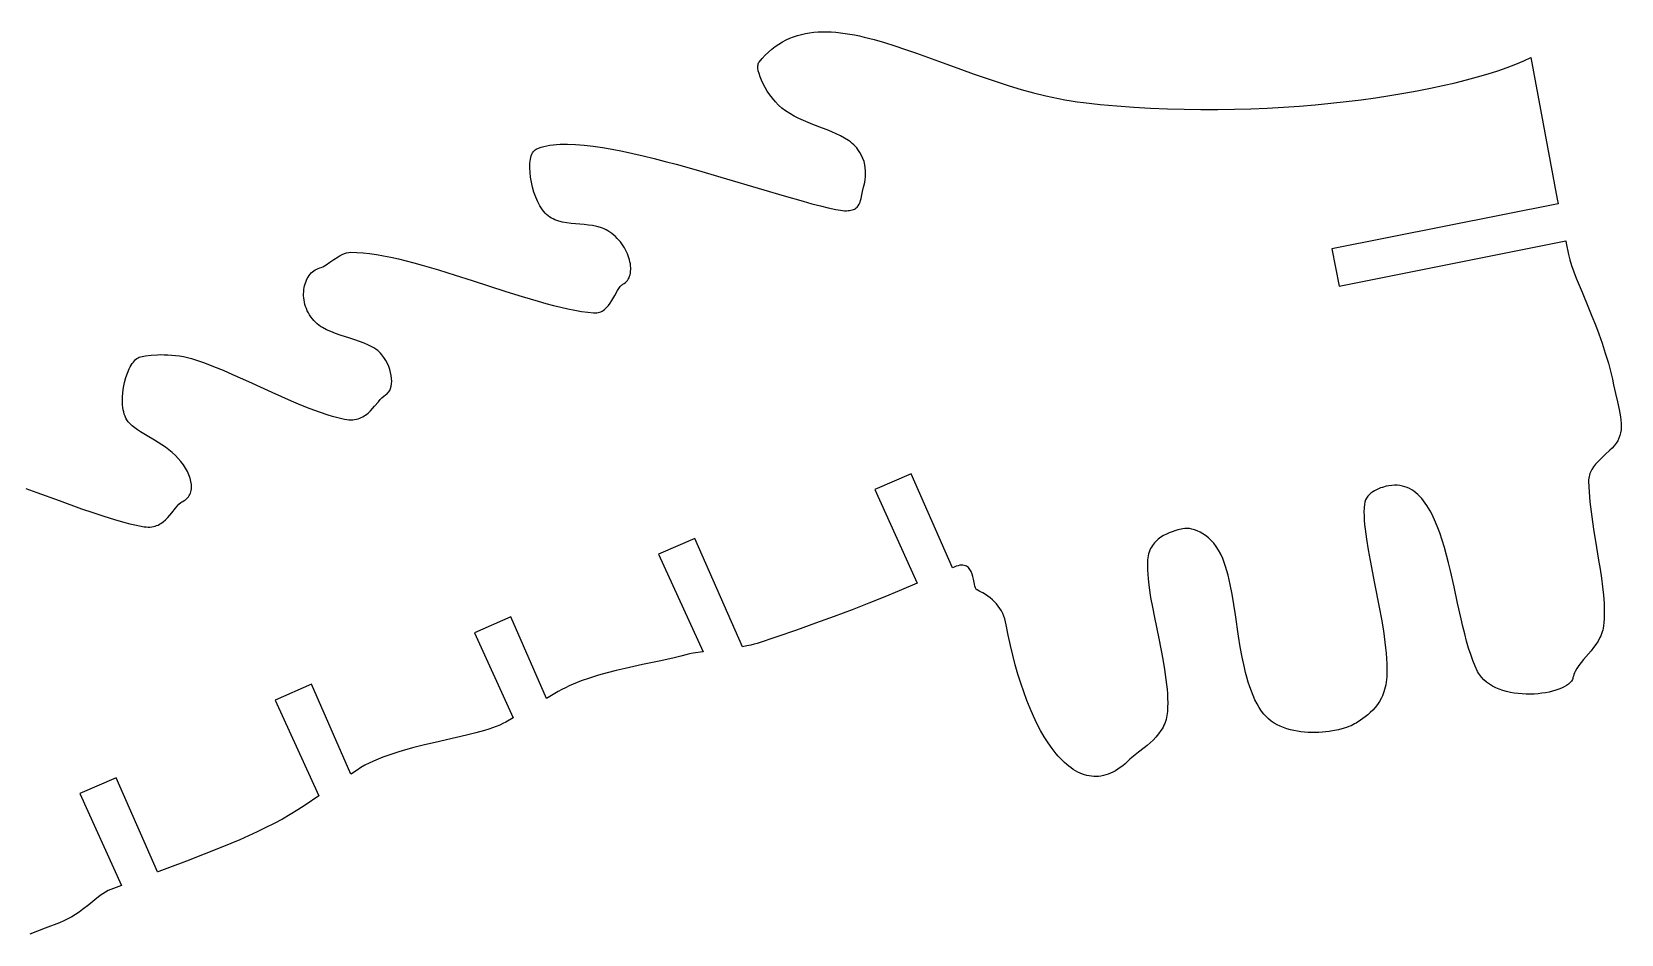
# Model space of a CAD drawing. Extents: x 0 to 377, y 0 to 143.
# Drawn here: x 200.3 to 263.1, y 101.2 to 136.8 of the extents above; entities that cross this region are included whole.
import ezdxf

# ---------------------------------------------------------------- set-up
doc = ezdxf.new("R2010")
doc.units = 0
doc.layers.get('0').update_dxf_attribs({"color": 1, "linetype": 'CONTINUOUS'})

msp = doc.modelspace()

# ---------------------------------------------------------------- linework, layer by layer
msp.add_lwpolyline([(200.056, 118.769), (200.489, 118.619), (201.375, 118.299), (202.266, 117.975), (202.707, 117.82), (203.14, 117.675), (203.562, 117.543), (203.971, 117.428), (204.169, 117.378), (204.363, 117.333), (204.552, 117.295), (204.735, 117.262), (204.816, 117.252), (204.892, 117.248), (204.965, 117.25), (205.035, 117.256), (205.102, 117.268), (205.165, 117.284), (205.226, 117.304), (205.284, 117.329), (205.339, 117.357), (205.392, 117.388), (205.491, 117.459), (205.583, 117.54), (205.668, 117.627), (205.747, 117.719), (205.823, 117.812), (205.968, 117.993), (206.039, 118.076), (206.111, 118.15), (206.186, 118.213), (206.225, 118.24), (206.265, 118.263), (206.319, 118.294), (206.368, 118.328), (206.412, 118.365), (206.452, 118.405), (206.486, 118.448), (206.517, 118.493), (206.542, 118.541), (206.563, 118.591), (206.58, 118.643), (206.593, 118.697), (206.601, 118.753), (206.606, 118.811), (206.606, 118.87), (206.603, 118.93), (206.584, 119.055), (206.551, 119.183), (206.504, 119.313), (206.444, 119.445), (206.371, 119.576), (206.286, 119.707), (206.191, 119.835), (206.085, 119.959), (205.969, 120.078), (205.844, 120.192), (205.712, 120.3), (205.574, 120.403), (205.432, 120.501), (205.288, 120.595), (205.144, 120.685), (204.861, 120.856), (204.596, 121.017), (204.475, 121.095), (204.364, 121.172), (204.264, 121.249), (204.177, 121.326), (204.105, 121.403), (204.076, 121.442), (204.05, 121.481), (204.012, 121.553), (203.979, 121.63), (203.95, 121.711), (203.927, 121.796), (203.908, 121.885), (203.893, 121.977), (203.883, 122.071), (203.877, 122.168), (203.875, 122.266), (203.877, 122.366), (203.891, 122.567), (203.919, 122.768), (203.96, 122.965), (204.012, 123.154), (204.074, 123.333), (204.145, 123.497), (204.184, 123.573), (204.224, 123.644), (204.266, 123.709), (204.31, 123.768), (204.354, 123.822), (204.4, 123.868), (204.447, 123.907), (204.495, 123.939), (204.543, 123.962), (204.593, 123.978), (204.784, 124.013), (205.008, 124.04), (205.259, 124.057), (205.393, 124.06), (205.532, 124.059), (205.676, 124.054), (205.824, 124.044), (205.975, 124.029), (206.128, 124.008), (206.284, 123.981), (206.442, 123.947), (206.601, 123.906), (206.76, 123.858), (207.115, 123.735), (207.481, 123.596), (207.854, 123.443), (208.233, 123.28), (208.616, 123.11), (209.003, 122.934), (209.778, 122.579), (210.163, 122.405), (210.544, 122.238), (210.919, 122.079), (211.287, 121.931), (211.646, 121.798), (211.995, 121.682), (212.164, 121.631), (212.331, 121.585), (212.494, 121.545), (212.653, 121.511), (212.74, 121.497), (212.824, 121.489), (212.904, 121.486), (212.981, 121.49), (213.054, 121.498), (213.124, 121.511), (213.19, 121.529), (213.254, 121.551), (213.315, 121.577), (213.373, 121.606), (213.429, 121.639), (213.483, 121.675), (213.583, 121.753), (213.676, 121.838), (213.761, 121.929), (213.842, 122.021), (213.991, 122.202), (214.061, 122.285), (214.131, 122.359), (214.201, 122.423), (214.273, 122.472), (214.307, 122.494), (214.338, 122.518), (214.367, 122.546), (214.393, 122.577), (214.438, 122.647), (214.473, 122.726), (214.498, 122.815), (214.514, 122.911), (214.519, 123.014), (214.515, 123.122), (214.5, 123.235), (214.476, 123.351), (214.442, 123.47), (214.399, 123.589), (214.346, 123.709), (214.283, 123.828), (214.21, 123.945), (214.128, 124.058), (214.08, 124.115), (214.027, 124.168), (213.968, 124.218), (213.903, 124.266), (213.834, 124.311), (213.761, 124.354), (213.603, 124.434), (213.432, 124.508), (213.25, 124.576), (213.062, 124.641), (212.869, 124.705), (212.481, 124.831), (212.293, 124.898), (212.111, 124.969), (211.94, 125.047), (211.781, 125.132), (211.708, 125.177), (211.639, 125.225), (211.575, 125.276), (211.515, 125.33), (211.445, 125.403), (211.382, 125.477), (211.323, 125.554), (211.271, 125.633), (211.224, 125.714), (211.183, 125.796), (211.147, 125.879), (211.116, 125.963), (211.091, 126.047), (211.07, 126.132), (211.055, 126.216), (211.044, 126.3), (211.038, 126.384), (211.037, 126.467), (211.04, 126.548), (211.047, 126.628), (211.059, 126.707), (211.075, 126.783), (211.095, 126.857), (211.119, 126.929), (211.147, 126.997), (211.179, 127.063), (211.214, 127.125), (211.253, 127.184), (211.295, 127.238), (211.341, 127.289), (211.389, 127.334), (211.441, 127.375), (211.496, 127.411), (211.554, 127.442), (211.614, 127.467), (211.677, 127.486), (211.734, 127.505), (211.795, 127.533), (211.86, 127.57), (211.929, 127.613), (212.076, 127.714), (212.233, 127.823), (212.398, 127.929), (212.482, 127.977), (212.567, 128.02), (212.652, 128.056), (212.737, 128.084), (212.822, 128.101), (212.906, 128.108), (213.141, 128.102), (213.388, 128.085), (213.647, 128.056), (213.917, 128.016), (214.196, 127.966), (214.485, 127.907), (214.783, 127.84), (215.087, 127.765), (215.399, 127.684), (215.716, 127.596), (216.365, 127.406), (217.028, 127.201), (217.697, 126.987), (219.03, 126.559), (219.68, 126.356), (220.31, 126.17), (220.615, 126.085), (220.914, 126.006), (221.203, 125.935), (221.484, 125.871), (221.755, 125.816), (222.015, 125.771), (222.263, 125.735), (222.499, 125.711), (222.562, 125.709), (222.622, 125.713), (222.679, 125.723), (222.733, 125.738), (222.785, 125.758), (222.834, 125.782), (222.881, 125.811), (222.925, 125.843), (222.968, 125.879), (223.008, 125.919), (223.084, 126.005), (223.153, 126.099), (223.217, 126.199), (223.332, 126.403), (223.438, 126.593), (223.489, 126.676), (223.541, 126.747), (223.595, 126.803), (223.622, 126.824), (223.65, 126.841), (223.704, 126.871), (223.753, 126.907), (223.796, 126.948), (223.834, 126.994), (223.868, 127.044), (223.896, 127.099), (223.919, 127.157), (223.938, 127.219), (223.951, 127.284), (223.96, 127.352), (223.964, 127.423), (223.964, 127.496), (223.959, 127.571), (223.949, 127.647), (223.935, 127.725), (223.916, 127.805), (223.893, 127.884), (223.866, 127.965), (223.834, 128.045), (223.799, 128.125), (223.759, 128.205), (223.714, 128.284), (223.666, 128.362), (223.614, 128.438), (223.558, 128.512), (223.498, 128.585), (223.434, 128.655), (223.366, 128.722), (223.294, 128.787), (223.219, 128.848), (223.14, 128.905), (223.058, 128.958), (222.991, 128.996), (222.921, 129.03), (222.849, 129.059), (222.774, 129.085), (222.619, 129.127), (222.458, 129.158), (222.291, 129.182), (222.121, 129.2), (221.776, 129.23), (221.605, 129.247), (221.437, 129.269), (221.274, 129.299), (221.117, 129.338), (221.041, 129.363), (220.968, 129.39), (220.897, 129.422), (220.828, 129.458), (220.763, 129.498), (220.7, 129.543), (220.641, 129.593), (220.585, 129.649), (220.53, 129.712), (220.477, 129.781), (220.426, 129.855), (220.378, 129.934), (220.332, 130.016), (220.289, 130.103), (220.21, 130.285), (220.141, 130.476), (220.084, 130.673), (220.038, 130.872), (220.005, 131.07), (219.984, 131.263), (219.976, 131.447), (219.981, 131.62), (219.989, 131.701), (220.001, 131.777), (220.016, 131.848), (220.034, 131.914), (220.057, 131.975), (220.083, 132.029), (220.113, 132.077), (220.147, 132.118), (220.185, 132.151), (220.227, 132.177), (220.322, 132.219), (220.424, 132.255), (220.533, 132.287), (220.649, 132.314), (220.771, 132.335), (220.899, 132.353), (221.033, 132.365), (221.174, 132.373), (221.319, 132.377), (221.471, 132.377), (221.788, 132.364), (222.125, 132.336), (222.48, 132.295), (222.851, 132.24), (223.236, 132.173), (223.634, 132.095), (224.042, 132.008), (224.461, 131.911), (224.887, 131.807), (225.32, 131.696), (225.757, 131.58), (226.639, 131.334), (227.52, 131.078), (229.228, 130.568), (230.029, 130.332), (230.777, 130.119), (231.127, 130.024), (231.459, 129.937), (231.772, 129.861), (232.063, 129.796), (232.251, 129.763), (232.335, 129.753), (232.413, 129.748), (232.485, 129.746), (232.551, 129.749), (232.612, 129.755), (232.668, 129.765), (232.719, 129.778), (232.765, 129.795), (232.807, 129.814), (232.844, 129.835), (232.878, 129.859), (232.908, 129.886), (232.958, 129.944), (232.997, 130.01), (233.027, 130.08), (233.049, 130.153), (233.067, 130.228), (233.093, 130.376), (233.107, 130.446), (233.124, 130.511), (233.169, 130.674), (233.19, 130.767), (233.209, 130.868), (233.225, 130.974), (233.236, 131.086), (233.241, 131.201), (233.24, 131.321), (233.23, 131.442), (233.212, 131.565), (233.183, 131.688), (233.142, 131.812), (233.089, 131.934), (233.023, 132.053), (232.941, 132.17), (232.895, 132.227), (232.844, 132.283), (232.78, 132.346), (232.713, 132.406), (232.644, 132.462), (232.571, 132.516), (232.418, 132.616), (232.256, 132.707), (232.086, 132.79), (231.909, 132.868), (231.727, 132.942), (231.541, 133.014), (231.164, 133.156), (230.975, 133.23), (230.788, 133.308), (230.604, 133.392), (230.424, 133.483), (230.25, 133.583), (230.083, 133.694), (229.942, 133.803), (229.809, 133.923), (229.684, 134.052), (229.567, 134.188), (229.459, 134.329), (229.361, 134.473), (229.272, 134.618), (229.195, 134.761), (229.129, 134.901), (229.075, 135.035), (229.034, 135.162), (229.006, 135.279), (228.991, 135.384), (228.991, 135.476), (228.997, 135.516), (229.006, 135.552), (229.02, 135.584), (229.037, 135.61), (229.158, 135.756), (229.283, 135.891), (229.411, 136.015), (229.542, 136.13), (229.677, 136.235), (229.815, 136.33), (229.957, 136.415), (230.101, 136.492), (230.249, 136.56), (230.4, 136.619), (230.554, 136.67), (230.71, 136.713), (230.87, 136.748), (231.033, 136.776), (231.198, 136.796), (231.367, 136.809), (231.538, 136.816), (231.712, 136.815), (231.888, 136.809), (232.067, 136.796), (232.249, 136.778), (232.433, 136.754), (232.62, 136.724), (232.809, 136.69), (233.001, 136.65), (233.195, 136.607), (233.59, 136.506), (233.993, 136.391), (234.406, 136.262), (234.826, 136.121), (235.254, 135.972), (236.132, 135.653), (237.038, 135.321), (237.499, 135.154), (237.966, 134.991), (238.439, 134.833), (238.916, 134.681), (239.398, 134.537), (239.884, 134.405), (240.374, 134.285), (240.62, 134.23), (240.867, 134.18), (241.114, 134.133), (241.363, 134.091), (241.612, 134.054), (241.862, 134.022), (242.518, 133.949), (243.178, 133.889), (243.841, 133.839), (244.506, 133.8), (245.172, 133.772), (245.837, 133.753), (246.5, 133.745), (247.161, 133.746), (247.819, 133.756), (248.472, 133.776), (249.119, 133.803), (249.759, 133.839), (250.392, 133.883), (251.016, 133.935), (251.63, 133.994), (252.233, 134.06), (252.824, 134.132), (253.402, 134.211), (253.966, 134.296), (254.515, 134.386), (255.048, 134.482), (255.564, 134.583), (256.061, 134.689), (256.539, 134.799), (256.996, 134.913), (257.432, 135.031), (257.846, 135.152), (258.236, 135.276), (258.601, 135.404), (258.941, 135.533), (259.254, 135.665), (259.54, 135.799), (259.54, 135.799), (260.578, 130.206), (260.616, 130.022), (251.669, 128.245), (251.962, 126.771), (260.917, 128.551), (260.936, 128.462), (261.026, 128.019), (261.05, 127.915), (261.078, 127.806), (261.147, 127.579), (261.232, 127.337), (261.33, 127.081), (261.44, 126.811), (261.559, 126.526), (261.816, 125.913), (261.951, 125.584), (262.086, 125.241), (262.221, 124.883), (262.353, 124.51), (262.479, 124.123), (262.599, 123.72), (262.709, 123.303), (262.76, 123.089), (262.808, 122.87), (262.885, 122.522), (262.961, 122.195), (263.028, 121.889), (263.055, 121.744), (263.078, 121.604), (263.095, 121.469), (263.104, 121.339), (263.106, 121.214), (263.1, 121.093), (263.084, 120.977), (263.057, 120.866), (263.019, 120.759), (262.969, 120.656), (262.905, 120.558), (262.831, 120.463), (262.748, 120.37), (262.657, 120.28), (262.465, 120.101), (262.271, 119.92), (262.178, 119.827), (262.092, 119.731), (262.014, 119.631), (261.946, 119.527), (261.89, 119.417), (261.868, 119.36), (261.849, 119.301), (261.834, 119.241), (261.824, 119.179), (261.819, 119.115), (261.819, 119.048), (261.839, 118.646), (261.872, 118.247), (261.916, 117.85), (261.967, 117.458), (262.025, 117.07), (262.086, 116.688), (262.21, 115.943), (262.269, 115.582), (262.322, 115.23), (262.368, 114.887), (262.404, 114.554), (262.429, 114.233), (262.436, 114.076), (262.439, 113.923), (262.438, 113.773), (262.433, 113.626), (262.423, 113.482), (262.408, 113.342), (262.395, 113.26), (262.377, 113.181), (262.356, 113.103), (262.33, 113.028), (262.3, 112.954), (262.267, 112.883), (262.192, 112.745), (262.107, 112.613), (262.015, 112.485), (261.917, 112.363), (261.816, 112.243), (261.616, 112.01), (261.522, 111.895), (261.434, 111.78), (261.356, 111.664), (261.289, 111.546), (261.261, 111.486), (261.236, 111.425), (261.216, 111.363), (261.2, 111.3), (261.19, 111.266), (261.177, 111.232), (261.139, 111.166), (261.086, 111.103), (261.02, 111.044), (260.942, 110.987), (260.851, 110.934), (260.751, 110.885), (260.64, 110.839), (260.52, 110.798), (260.393, 110.761), (260.258, 110.729), (260.117, 110.702), (259.972, 110.68), (259.821, 110.663), (259.668, 110.652), (259.512, 110.647), (259.354, 110.647), (259.196, 110.654), (259.038, 110.668), (258.882, 110.688), (258.727, 110.715), (258.576, 110.75), (258.428, 110.791), (258.286, 110.841), (258.149, 110.898), (258.019, 110.964), (257.897, 111.038), (257.783, 111.121), (257.679, 111.212), (257.585, 111.312), (257.542, 111.366), (257.502, 111.422), (257.466, 111.481), (257.432, 111.542), (257.335, 111.747), (257.244, 111.971), (257.158, 112.212), (257.076, 112.47), (256.998, 112.741), (256.923, 113.025), (256.851, 113.319), (256.78, 113.621), (256.642, 114.246), (256.503, 114.883), (256.358, 115.52), (256.282, 115.834), (256.202, 116.142), (256.119, 116.443), (256.03, 116.735), (255.937, 117.016), (255.837, 117.284), (255.73, 117.539), (255.616, 117.777), (255.557, 117.889), (255.495, 117.997), (255.43, 118.1), (255.364, 118.197), (255.295, 118.29), (255.224, 118.376), (255.151, 118.457), (255.074, 118.532), (254.996, 118.601), (254.914, 118.663), (254.83, 118.719), (254.742, 118.768), (254.652, 118.809), (254.559, 118.844), (254.462, 118.87), (254.362, 118.889), (254.259, 118.9), (254.153, 118.903), (254.043, 118.897), (253.929, 118.882), (253.814, 118.858), (253.673, 118.818), (253.597, 118.792), (253.519, 118.761), (253.44, 118.725), (253.363, 118.684), (253.288, 118.637), (253.217, 118.586), (253.152, 118.528), (253.093, 118.465), (253.043, 118.396), (253.002, 118.32), (252.973, 118.238), (252.956, 118.149), (252.945, 118.006), (252.941, 117.853), (252.943, 117.692), (252.951, 117.522), (252.965, 117.344), (252.984, 117.159), (253.036, 116.768), (253.103, 116.354), (253.182, 115.921), (253.361, 115.014), (253.545, 114.08), (253.63, 113.613), (253.706, 113.152), (253.769, 112.701), (253.794, 112.48), (253.815, 112.263), (253.831, 112.051), (253.841, 111.844), (253.846, 111.642), (253.844, 111.447), (253.839, 111.333), (253.83, 111.223), (253.817, 111.118), (253.8, 111.018), (253.78, 110.922), (253.756, 110.83), (253.729, 110.742), (253.699, 110.658), (253.667, 110.579), (253.632, 110.502), (253.555, 110.361), (253.471, 110.232), (253.38, 110.116), (253.285, 110.011), (253.187, 109.916), (253.088, 109.83), (252.99, 109.753), (252.8, 109.619), (252.63, 109.505), (252.573, 109.469), (252.507, 109.433), (252.431, 109.398), (252.346, 109.364), (252.254, 109.332), (252.154, 109.3), (251.934, 109.243), (251.692, 109.195), (251.564, 109.175), (251.432, 109.159), (251.297, 109.146), (251.159, 109.137), (251.019, 109.132), (250.878, 109.131), (250.736, 109.136), (250.593, 109.145), (250.451, 109.16), (250.309, 109.18), (250.169, 109.206), (250.031, 109.239), (249.896, 109.278), (249.764, 109.324), (249.635, 109.377), (249.511, 109.437), (249.392, 109.506), (249.279, 109.582), (249.172, 109.667), (249.072, 109.76), (248.979, 109.862), (248.894, 109.973), (248.801, 110.116), (248.714, 110.267), (248.634, 110.426), (248.559, 110.591), (248.49, 110.763), (248.426, 110.941), (248.367, 111.125), (248.312, 111.314), (248.261, 111.507), (248.214, 111.704), (248.129, 112.108), (248.054, 112.522), (247.986, 112.941), (247.861, 113.78), (247.798, 114.191), (247.73, 114.592), (247.655, 114.978), (247.614, 115.164), (247.57, 115.344), (247.523, 115.519), (247.472, 115.688), (247.417, 115.849), (247.357, 116.004), (247.279, 116.177), (247.193, 116.334), (247.1, 116.478), (247.001, 116.606), (246.898, 116.721), (246.791, 116.823), (246.682, 116.911), (246.572, 116.987), (246.461, 117.05), (246.352, 117.101), (246.244, 117.141), (246.14, 117.17), (246.04, 117.188), (245.946, 117.196), (245.858, 117.193), (245.778, 117.181), (245.58, 117.134), (245.472, 117.103), (245.36, 117.066), (245.246, 117.023), (245.132, 116.972), (245.019, 116.912), (244.91, 116.843), (244.806, 116.764), (244.709, 116.675), (244.664, 116.625), (244.621, 116.573), (244.581, 116.518), (244.544, 116.459), (244.51, 116.397), (244.48, 116.332), (244.453, 116.263), (244.43, 116.191), (244.411, 116.114), (244.397, 116.034), (244.386, 115.95), (244.381, 115.862), (244.38, 115.708), (244.384, 115.547), (244.394, 115.381), (244.409, 115.209), (244.453, 114.849), (244.511, 114.471), (244.582, 114.079), (244.661, 113.676), (244.83, 112.852), (244.913, 112.437), (244.991, 112.025), (245.06, 111.62), (245.117, 111.224), (245.14, 111.031), (245.159, 110.841), (245.172, 110.656), (245.181, 110.475), (245.184, 110.3), (245.181, 110.129), (245.171, 109.965), (245.154, 109.807), (245.141, 109.725), (245.122, 109.645), (245.099, 109.567), (245.071, 109.492), (245.038, 109.418), (245.002, 109.345), (244.962, 109.275), (244.919, 109.207), (244.823, 109.075), (244.718, 108.951), (244.606, 108.833), (244.49, 108.723), (244.371, 108.62), (244.253, 108.523), (244.028, 108.349), (243.835, 108.201), (243.757, 108.137), (243.694, 108.078), (243.598, 107.983), (243.501, 107.896), (243.405, 107.816), (243.309, 107.743), (243.213, 107.678), (243.118, 107.619), (243.022, 107.568), (242.927, 107.523), (242.832, 107.485), (242.737, 107.454), (242.643, 107.429), (242.548, 107.411), (242.455, 107.399), (242.361, 107.394), (242.268, 107.395), (242.176, 107.402), (242.084, 107.416), (241.992, 107.435), (241.901, 107.461), (241.811, 107.492), (241.721, 107.529), (241.632, 107.571), (241.543, 107.62), (241.455, 107.673), (241.368, 107.733), (241.281, 107.797), (241.195, 107.867), (241.11, 107.942), (241.026, 108.022), (240.943, 108.107), (240.86, 108.197), (240.779, 108.292), (240.618, 108.496), (240.462, 108.719), (240.309, 108.959), (240.161, 109.216), (240.018, 109.49), (239.879, 109.779), (239.745, 110.083), (239.617, 110.401), (239.494, 110.733), (239.377, 111.079), (239.265, 111.436), (239.16, 111.805), (239.061, 112.185), (238.969, 112.575), (238.883, 112.974), (238.805, 113.383), (238.779, 113.502), (238.747, 113.617), (238.708, 113.727), (238.663, 113.832), (238.611, 113.933), (238.553, 114.03), (238.489, 114.122), (238.418, 114.21), (238.342, 114.293), (238.26, 114.373), (238.172, 114.448), (238.078, 114.519), (237.979, 114.586), (237.874, 114.649), (237.764, 114.707), (237.649, 114.762), (237.631, 114.774), (237.615, 114.792), (237.6, 114.815), (237.588, 114.844), (237.565, 114.913), (237.546, 114.997), (237.507, 115.191), (237.483, 115.293), (237.454, 115.394), (237.416, 115.489), (237.394, 115.533), (237.369, 115.574), (237.34, 115.612), (237.309, 115.646), (237.274, 115.676), (237.235, 115.701), (237.192, 115.721), (237.144, 115.735), (237.092, 115.743), (237.035, 115.743), (236.972, 115.737), (236.904, 115.723), (236.831, 115.7), (236.751, 115.669), (236.68, 115.639), (236.675, 115.636), (235.042, 119.353), (233.605, 118.729), (235.286, 115.037), (234.573, 114.729), (234.003, 114.489), (233.38, 114.238), (232.712, 113.979), (232.006, 113.714), (231.271, 113.446), (230.514, 113.178), (229.743, 112.913), (228.966, 112.653), (228.845, 112.617), (228.706, 112.583), (228.552, 112.551), (228.385, 112.521), (226.503, 116.802), (225.066, 116.178), (226.825, 112.317), (226.812, 112.315), (226.435, 112.264), (226.293, 112.239), (226.19, 112.215), (225.949, 112.147), (225.683, 112.082), (225.395, 112.017), (225.088, 111.951), (224.431, 111.814), (224.088, 111.741), (223.738, 111.663), (223.385, 111.58), (223.033, 111.489), (222.684, 111.391), (222.341, 111.284), (222.008, 111.168), (221.846, 111.106), (221.688, 111.04), (221.534, 110.972), (221.384, 110.901), (221.239, 110.827), (221.099, 110.749), (220.636, 110.48), (219.222, 113.697), (217.785, 113.074), (219.314, 109.715), (219.022, 109.545), (218.909, 109.485), (218.785, 109.427), (218.651, 109.371), (218.507, 109.317), (218.353, 109.266), (218.19, 109.215), (217.843, 109.118), (217.468, 109.025), (217.073, 108.932), (216.241, 108.743), (215.816, 108.643), (215.39, 108.536), (214.971, 108.421), (214.765, 108.359), (214.562, 108.295), (214.364, 108.228), (214.171, 108.157), (213.983, 108.082), (213.801, 108.004), (213.627, 107.922), (213.459, 107.835), (213.3, 107.744), (213.15, 107.648), (212.928, 107.498), (212.909, 107.485), (211.349, 111.036), (209.912, 110.412), (211.637, 106.624), (211.097, 106.259), (210.809, 106.072), (210.509, 105.89), (210.198, 105.713), (209.876, 105.541), (209.545, 105.373), (209.207, 105.21), (208.863, 105.052), (208.515, 104.897), (208.163, 104.747), (207.81, 104.601), (207.104, 104.32), (206.408, 104.053), (205.734, 103.799), (205.315, 103.642), (205.273, 103.626), (205.258, 103.621), (203.623, 107.34), (202.187, 106.716), (203.839, 103.088), (203.414, 102.929), (203.313, 102.885), (203.211, 102.829), (203.108, 102.763), (203.002, 102.689), (202.783, 102.518), (202.55, 102.329), (202.299, 102.133), (202.165, 102.036), (202.025, 101.942), (201.878, 101.851), (201.724, 101.765), (201.562, 101.687), (201.392, 101.616), (200.826, 101.396), (200.526, 101.28), (200.214, 101.163)])

doc.saveas('drawing.dxf')
